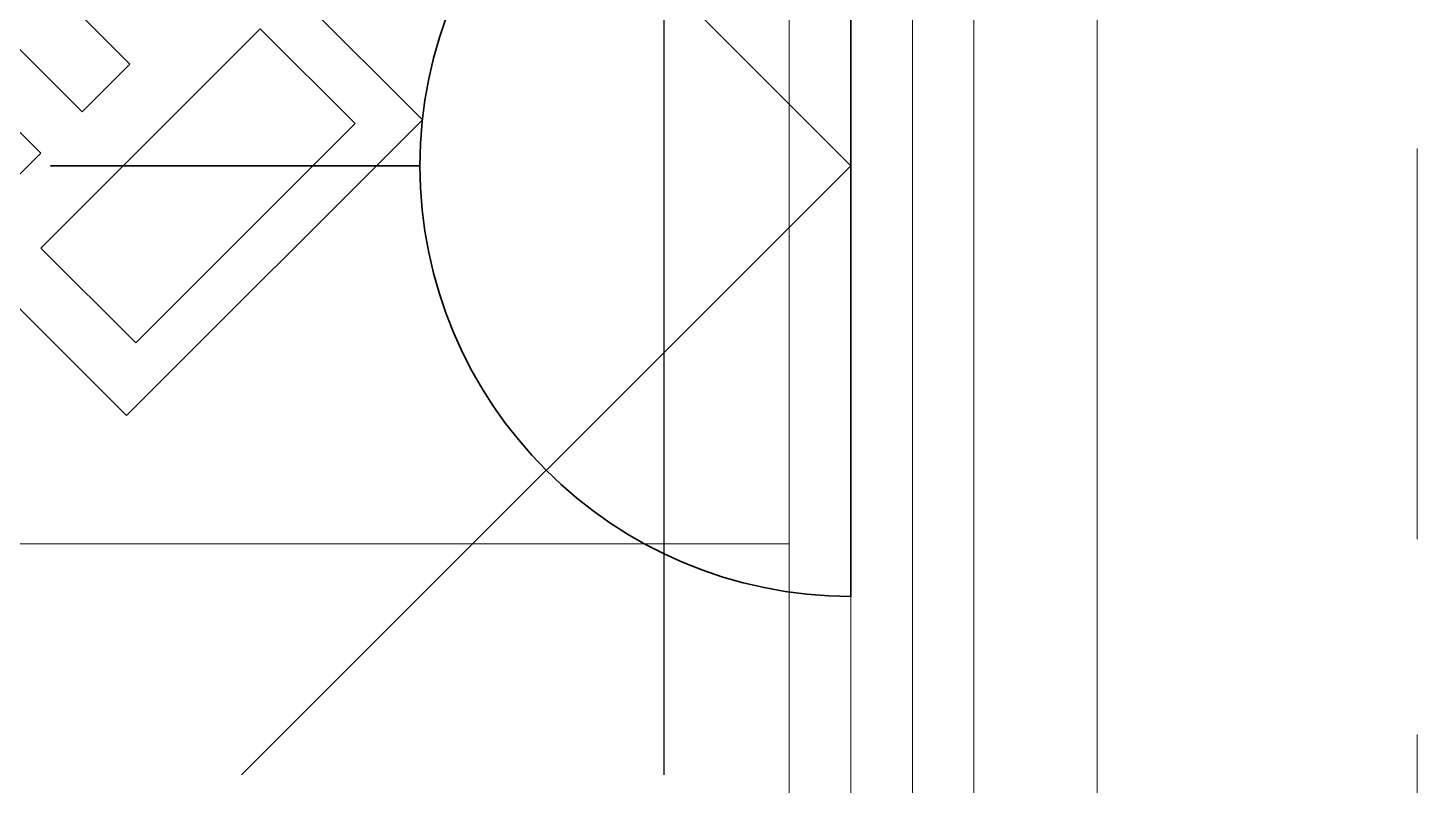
# Model space of a CAD drawing. Header units: inches. Extents: x -12418 to 57169, y -29325 to 19878.
# Drawn here: x 48484 to 49048, y 6329 to 6637 of the extents above; entities that cross this region are included whole.
import ezdxf
from ezdxf.enums import TextEntityAlignment as Align

# ---------------------------------------------------------------- set-up
doc = ezdxf.new("R2010")
doc.units = ezdxf.units.IN
doc.header["$LTSCALE"] = 25
doc.header["$MEASUREMENT"] = 0
doc.linetypes.add('00-Ground Floor$0$HIDDEN', pattern=[9.525, 6.35, -3.175])
doc.linetypes.add('DASHDOT', pattern=[25.4, 12.7, -6.35, 0, -6.35])
doc.layers.get('0').update_dxf_attribs({"color": 8})
doc.layers.get('Defpoints').update_dxf_attribs({"color": 8})
for name, color, linetype, lineweight in [('00-Ground Floor$0$Aluminum', 251, 'Continuous', 5), ('00-Ground Floor$0$LOADING', 253, 'Continuous', 5), ('00-Ground Floor$0$NEW Wall', 166, 'Continuous', 5), ('00-Ground Floor$0$Proj', 251, 'Continuous', 5), ('E-LITE-CLNG-CNDT', 6, 'DASHDOT', 35), ('E-LITE-EXIT-NUMB', 6, 'Continuous', 25), ('E-POWR-WALL @ 100', 4, 'Continuous', 35)]:
    doc.layers.add(name, color=color, linetype=linetype, lineweight=lineweight)
doc.styles.add('DC_Simplex', font='SIMPLEX.shx', dxfattribs={"width": 0.7})

# ---------------------------------------------------------------- blocks, each defined once
blk = doc.blocks.new('00-Ground Floor$0$ITCWLS1-P')
at = {"layer": '00-Ground Floor$0$LOADING'}
for p, q in [((-0.17, 0.45), (-0.17, 0)), ((0, 0.45), (0, 0)), ((-0.17, 0), (0, 0))]:
    blk.add_line(p, q, dxfattribs=at)
for points in [[(-0.1019, 0.19536), (-0.07466, 0.19536), (-0.07466, 0.09996), (-0.1019, 0.09996)], [(-0.03039, 0.19536), (-0.05082, 0.19536), (-0.05082, 0.09996), (-0.03039, 0.09996)], [(-0.14957, 0.0727), (-0.02358, 0.0727), (-0.02358, 0.01818), (-0.14957, 0.01818)]]:
    blk.add_lwpolyline(points, close=True, dxfattribs=at)
blk = doc.blocks.new('00-Ground Floor$0$GF21042A-P')
for p, q in [((1.4, 0), (1.4, 0.75)), ((0, 0), (1.4, 0))]:
    blk.add_line(p, q)
blk = doc.blocks.new('*X130')
at = {"color": 0}
for p, q in [((5, 3), (5, 3)), ((5, 3), (5, 3)), ((5, 3), (5, 3)), ((5, 3), (5, 3)), ((5, 3), (5, 3)), ((5, 3), (5, 3)), ((5, 3), (5, 3)), ((5, 3), (5, 3)), ((5, 3), (5, 3)), ((5, 3), (5, 3)), ((5, 3), (5, 3)), ((5, 3), (5, 3)), ((5, 3), (5, 3)), ((5, 3), (5, 3)), ((5, 3), (5, 3)), ((5, 3), (5, 3)), ((5, 3), (5, 3)), ((5, 3), (5, 3)), ((5, 3), (5, 3)), ((5, 3), (5, 3)), ((5, 3), (5, 3)), ((5, 3), (5, 3)), ((5, 3), (5, 3)), ((5, 3), (5, 3)), ((5, 3), (5, 3)), ((5, 3), (5, 3)), ((5, 3), (5, 3)), ((5, 3), (5, 3)), ((5, 3), (5, 3)), ((5, 3), (5, 3)), ((5, 3), (5, 3)), ((5, 3), (5, 3)), ((5, 3), (5, 3)), ((5, 3), (5, 3)), ((5, 3), (5, 3)), ((5, 3), (5, 3)), ((5, 3), (5, 3)), ((5, 3), (5, 3)), ((5, 3), (5, 3)), ((5, 3), (5, 3)), ((5, 3), (5, 3)), ((5, 3), (5, 3)), ((5, 3), (5, 3)), ((5, 3), (5, 3)), ((5, 3), (5, 3)), ((5, 3), (5, 3)), ((5, 3), (5, 3)), ((5, 3), (5, 3)), ((5, 3), (5, 3)), ((5, 3), (5, 3)), ((5, 3), (5, 3)), ((5, 3), (5, 3)), ((5, 3), (5, 3)), ((5, 3), (5, 3)), ((5, 3), (5, 3)), ((5, 3), (5, 3)), ((5, 3), (5, 3)), ((5, 3), (5, 3)), ((5, 3), (5, 3)), ((5, 3), (5, 3)), ((5, 3), (5, 3)), ((5, 3), (5, 3)), ((5, 3), (5, 3)), ((5, 3), (5, 3)), ((5, 3), (5, 3)), ((5, 3), (5, 3)), ((6, 3), (5, 3)), ((5, 3), (5, 3)), ((6, 3), (5, 3)), ((5, 3), (5, 3)), ((6, 3), (5, 3)), ((5, 3), (5, 3)), ((6, 3), (5, 3)), ((5, 3), (5, 3)), ((5, 3), (5, 3)), ((5, 3), (5, 3)), ((5, 3), (5, 3)), ((5, 3), (5, 3)), ((5, 3), (5, 3)), ((5, 3), (5, 3)), ((5, 3), (5, 3)), ((5, 3), (5, 3)), ((5, 3), (5, 3)), ((5, 3), (5, 3)), ((5, 3), (5, 3)), ((5, 3), (5, 3)), ((5, 3), (5, 3)), ((5, 3), (5, 3)), ((5, 3), (5, 3)), ((5, 3), (5, 3)), ((5, 3), (5, 3)), ((5, 3), (5, 3)), ((5, 3), (5, 3)), ((5, 3), (5, 3)), ((5, 3), (5, 3)), ((5, 3), (5, 3)), ((6, 3), (6, 3)), ((6, 3), (6, 3)), ((6, 3), (6, 3)), ((6, 3), (6, 3)), ((6, 3), (6, 3)), ((6, 3), (6, 3)), ((6, 3), (6, 3)), ((6, 3), (6, 3)), ((6, 3), (6, 3)), ((6, 3), (6, 3)), ((6, 3), (6, 3)), ((6, 3), (6, 3)), ((6, 3), (6, 3)), ((6, 3), (6, 3)), ((6, 3), (6, 3)), ((6, 3), (6, 3)), ((6, 3), (6, 3)), ((6, 3), (6, 3)), ((6, 3), (6, 3)), ((6, 3), (6, 3)), ((6, 3), (6, 3)), ((6, 3), (6, 3)), ((6, 3), (6, 3)), ((6, 3), (6, 3)), ((6, 3), (6, 3)), ((6, 3), (6, 3)), ((6, 3), (6, 3)), ((6, 3), (6, 3)), ((6, 3), (6, 3)), ((6, 3), (6, 3)), ((6, 3), (6, 3)), ((6, 3), (6, 3)), ((6, 3), (6, 3)), ((6, 3), (6, 3)), ((6, 3), (6, 3)), ((6, 3), (6, 3)), ((6, 3), (6, 3)), ((6, 3), (6, 3)), ((6, 3), (6, 3)), ((6, 3), (6, 3)), ((6, 3), (6, 3)), ((6, 3), (6, 3)), ((6, 3), (6, 3)), ((6, 3), (6, 3)), ((6, 3), (6, 3)), ((6, 3), (6, 3)), ((6, 3), (6, 3)), ((6, 3), (6, 3)), ((6, 3), (6, 3)), ((6, 3), (6, 3)), ((6, 3), (6, 3)), ((6, 3), (6, 3)), ((6, 3), (6, 3)), ((6, 3), (6, 3)), ((6, 3), (6, 3)), ((6, 3), (6, 3)), ((6, 3), (6, 3)), ((6, 3), (6, 3)), ((6, 3), (6, 3)), ((6, 3), (6, 3)), ((6, 3), (6, 3)), ((6, 3), (6, 3)), ((6, 3), (6, 3)), ((6, 3), (6, 3)), ((6, 3), (6, 3)), ((6, 3), (6, 3)), ((6, 3), (6, 3)), ((6, 3), (6, 3)), ((6, 3), (6, 3)), ((6, 3), (6, 3)), ((6, 3), (6, 3)), ((6, 3), (6, 3)), ((6, 3), (6, 3)), ((6, 3), (6, 3)), ((6, 3), (6, 3)), ((6, 3), (6, 3)), ((6, 3), (6, 3)), ((6, 3), (6, 3)), ((6, 3), (6, 3)), ((6, 3), (6, 3)), ((6, 3), (6, 3)), ((6, 3), (6, 3)), ((6, 3), (6, 3)), ((6, 3), (6, 3)), ((6, 3), (6, 3)), ((6, 3), (6, 3)), ((6, 3), (6, 3)), ((6, 3), (6, 3)), ((6, 3), (6, 3)), ((6, 3), (6, 3)), ((6, 3), (6, 3)), ((6, 3), (6, 3)), ((6, 3), (6, 3)), ((6, 3), (6, 3)), ((6, 3), (6, 3)), ((6, 3), (6, 3)), ((6, 3), (6, 3)), ((6, 3), (6, 3)), ((6, 3), (6, 3)), ((6, 3), (6, 3)), ((6, 3), (6, 3)), ((6, 3), (6, 3)), ((6, 3), (6, 3)), ((6, 3), (6, 3)), ((6, 3), (6, 3)), ((6, 3), (6, 3)), ((6, 3), (6, 3)), ((6, 3), (6, 3)), ((6, 3), (6, 3)), ((6, 3), (6, 3)), ((6, 3), (6, 3)), ((6, 3), (6, 3)), ((6, 3), (6, 3)), ((6, 3), (6, 3)), ((6, 3), (6, 3)), ((6, 3), (6, 3)), ((6, 3), (6, 3)), ((6, 3), (6, 3)), ((6, 3), (6, 3)), ((6, 3), (6, 3)), ((6, 3), (6, 3)), ((6, 3), (6, 3)), ((6, 3), (6, 3)), ((6, 3), (6, 3)), ((6, 3), (6, 3)), ((6, 3), (6, 3)), ((6, 3), (6, 3)), ((6, 3), (6, 3)), ((6, 3), (6, 3)), ((6, 3), (6, 3)), ((6, 3), (6, 3)), ((6, 3), (6, 3)), ((6, 3), (6, 3)), ((6, 3), (6, 3)), ((6, 3), (6, 3)), ((6, 3), (6, 3)), ((6, 3), (6, 3)), ((6, 3), (6, 3)), ((6, 3), (6, 3)), ((6, 3), (6, 3)), ((6, 3), (6, 3)), ((6, 3), (6, 3)), ((6, 3), (6, 3)), ((6, 3), (6, 3)), ((6, 3), (6, 3)), ((6, 3), (6, 3)), ((6, 3), (6, 3)), ((6, 3), (6, 3)), ((6, 3), (6, 3)), ((6, 3), (6, 3)), ((6, 3), (6, 3)), ((6, 3), (6, 3)), ((6, 3), (6, 3)), ((6, 3), (6, 3)), ((6, 3), (6, 3)), ((6, 3), (6, 3)), ((6, 3), (6, 3)), ((6, 3), (6, 3)), ((6, 3), (6, 3)), ((6, 3), (6, 3)), ((6, 3), (6, 3)), ((6, 3), (6, 3)), ((6, 3), (6, 3)), ((6, 3), (6, 3)), ((6, 3), (6, 3)), ((6, 3), (6, 3)), ((6, 3), (6, 3)), ((6, 3), (6, 3)), ((6, 3), (6, 3)), ((6, 3), (6, 3)), ((6, 3), (6, 3)), ((6, 3), (6, 3)), ((6, 3), (6, 3)), ((6, 3), (6, 3)), ((6, 3), (6, 3)), ((6, 3), (6, 3)), ((6, 3), (6, 3)), ((6, 3), (6, 3)), ((6, 3), (6, 3)), ((6, 3), (6, 3)), ((6, 3), (6, 3)), ((6, 3), (6, 3)), ((6, 3), (6, 3)), ((6, 3), (6, 3)), ((6, 3), (6, 3)), ((6, 3), (6, 3)), ((6, 3), (6, 3)), ((6, 3), (6, 3)), ((6, 3), (6, 3)), ((6, 3), (6, 3)), ((6, 3), (6, 3)), ((6, 3), (6, 3)), ((6, 3), (6, 3)), ((6, 3), (6, 3)), ((6, 3), (6, 3)), ((6, 3), (6, 3)), ((6, 3), (6, 3)), ((6, 3), (6, 3)), ((6, 3), (6, 3)), ((6, 3), (6, 3)), ((6, 3), (6, 3)), ((6, 3), (6, 3)), ((6, 3), (6, 3)), ((6, 3), (6, 3)), ((6, 3), (5, 3)), ((6, 3), (5, 3)), ((6, 3), (5, 3)), ((6, 3), (5, 3)), ((6, 3), (5, 3)), ((6, 3), (6, 3)), ((6, 3), (6, 3)), ((6, 3), (6, 3)), ((6, 3), (6, 3)), ((6, 3), (6, 3)), ((6, 3), (6, 3)), ((6, 3), (6, 3)), ((6, 3), (6, 3)), ((6, 3), (6, 3)), ((6, 3), (6, 3)), ((6, 3), (6, 3)), ((6, 3), (6, 3)), ((6, 3), (6, 3)), ((6, 3), (6, 3)), ((6, 3), (6, 3)), ((6, 3), (6, 3)), ((6, 3), (6, 3)), ((6, 3), (6, 3)), ((6, 3), (6, 3)), ((6, 3), (6, 3)), ((6, 3), (6, 3)), ((6, 3), (6, 3)), ((6, 3), (6, 3)), ((6, 3), (6, 3)), ((6, 3), (6, 3)), ((6, 3), (6, 3)), ((6, 3), (6, 3)), ((6, 3), (6, 3)), ((6, 3), (6, 3)), ((6, 3), (6, 3)), ((6, 3), (6, 3)), ((6, 3), (6, 3)), ((6, 3), (6, 3)), ((6, 3), (6, 3)), ((6, 3), (6, 3)), ((6, 3), (6, 3)), ((6, 3), (6, 3)), ((6, 3), (6, 3)), ((6, 3), (6, 3)), ((6, 3), (6, 3)), ((6, 3), (6, 3)), ((6, 3), (6, 3)), ((6, 3), (6, 3)), ((6, 3), (6, 3)), ((6, 3), (6, 3)), ((6, 3), (6, 3)), ((6, 3), (6, 3)), ((6, 3), (6, 3)), ((6, 3), (6, 3)), ((6, 3), (6, 3)), ((6, 3), (6, 3)), ((6, 3), (6, 3)), ((6, 3), (6, 3)), ((6, 3), (6, 3)), ((6, 3), (6, 3)), ((6, 3), (6, 3)), ((6, 3), (6, 3)), ((6, 3), (6, 3)), ((6, 3), (6, 3)), ((6, 3), (6, 3)), ((6, 3), (6, 3)), ((6, 3), (6, 3)), ((6, 3), (6, 3)), ((6, 3), (6, 3)), ((6, 3), (6, 3)), ((6, 3), (6, 3)), ((6, 3), (6, 3)), ((6, 3), (6, 3)), ((6, 3), (6, 3)), ((6, 3), (6, 3)), ((6, 3), (6, 3)), ((6, 3), (6, 3)), ((6, 3), (6, 3)), ((6, 3), (6, 3)), ((6, 3), (6, 3)), ((6, 3), (6, 3)), ((6, 3), (6, 3)), ((6, 3), (6, 3)), ((6, 3), (6, 3)), ((6, 3), (6, 3)), ((6, 3), (6, 3)), ((6, 3), (6, 3)), ((6, 3), (6, 3)), ((6, 3), (6, 3)), ((6, 3), (6, 3)), ((6, 3), (6, 3)), ((6, 3), (6, 3)), ((6, 3), (6, 3)), ((6, 3), (6, 3)), ((6, 3), (6, 3)), ((6, 3), (6, 3)), ((6, 3), (6, 3)), ((6, 3), (6, 3)), ((6, 3), (6, 3)), ((6, 3), (6, 3)), ((6, 3), (6, 3)), ((6, 3), (6, 3)), ((6, 3), (6, 3)), ((6, 3), (6, 3)), ((6, 3), (6, 3)), ((6, 3), (6, 3)), ((6, 3), (6, 3)), ((6, 3), (6, 3)), ((6, 3), (6, 3)), ((6, 3), (6, 3)), ((6, 3), (6, 3)), ((6, 3), (6, 3)), ((6, 3), (6, 3)), ((6, 3), (6, 3)), ((6, 3), (6, 3)), ((6, 3), (6, 3)), ((6, 3), (6, 3)), ((6, 3), (6, 3)), ((6, 3), (6, 3)), ((6, 3), (6, 3)), ((6, 3), (6, 3)), ((6, 3), (6, 3)), ((6, 3), (6, 3)), ((6, 3), (6, 3)), ((6, 3), (6, 3)), ((6, 3), (6, 3)), ((6, 3), (6, 3)), ((6, 3), (6, 3)), ((6, 3), (6, 3)), ((6, 3), (6, 3)), ((6, 3), (6, 3)), ((6, 3), (6, 3)), ((6, 3), (6, 3)), ((6, 3), (6, 3)), ((6, 3), (6, 3)), ((6, 3), (6, 3)), ((6, 3), (6, 3)), ((6, 3), (6, 3)), ((6, 3), (6, 3)), ((6, 3), (6, 3)), ((6, 3), (6, 3)), ((6, 3), (6, 3)), ((6, 3), (6, 3)), ((6, 3), (6, 3)), ((6, 3), (6, 3)), ((6, 3), (6, 3)), ((6, 3), (6, 3)), ((6, 3), (6, 3)), ((6, 3), (6, 3)), ((6, 3), (6, 3)), ((6, 3), (6, 3)), ((6, 3), (6, 3)), ((6, 3), (6, 3)), ((6, 3), (6, 3)), ((6, 3), (6, 3)), ((6, 3), (6, 3)), ((6, 3), (6, 3)), ((6, 3), (6, 3)), ((6, 3), (6, 3)), ((6, 3), (6, 3)), ((6, 3), (6, 3)), ((6, 3), (6, 3)), ((6, 3), (6, 3)), ((6, 3), (6, 3)), ((6, 3), (6, 3)), ((6, 3), (6, 3)), ((6, 3), (6, 3)), ((6, 3), (6, 3)), ((6, 3), (6, 3)), ((6, 3), (6, 3)), ((6, 3), (6, 3)), ((6, 3), (6, 3)), ((6, 3), (6, 3)), ((6, 3), (6, 3)), ((6, 3), (6, 3)), ((6, 3), (6, 3)), ((6, 3), (6, 3)), ((6, 3), (6, 3)), ((6, 3), (6, 3)), ((6, 3), (6, 3)), ((6, 3), (6, 3)), ((6, 3), (6, 3)), ((6, 3), (6, 3)), ((6, 3), (6, 3)), ((6, 3), (6, 3)), ((6, 3), (6, 3)), ((6, 3), (6, 3)), ((6, 3), (6, 3)), ((6, 3), (6, 3)), ((6, 3), (6, 3)), ((6, 3), (6, 3)), ((6, 3), (6, 3)), ((6, 3), (6, 3)), ((6, 3), (6, 3)), ((6, 3), (6, 3)), ((6, 3), (6, 3)), ((6, 3), (6, 3)), ((6, 3), (6, 3)), ((6, 3), (6, 3)), ((6, 3), (6, 3)), ((6, 3), (6, 3)), ((6, 3), (6, 3)), ((6, 3), (6, 3)), ((6, 3), (6, 3)), ((6, 3), (6, 3)), ((6, 3), (6, 3)), ((6, 3), (6, 3)), ((6, 3), (6, 3)), ((6, 3), (6, 3)), ((6, 3), (6, 3)), ((6, 3), (6, 3)), ((6, 3), (6, 3)), ((6, 3), (6, 3)), ((6, 3), (6, 3)), ((6, 3), (6, 3)), ((6, 3), (6, 3)), ((6, 3), (6, 3)), ((6, 3), (6, 3)), ((6, 3), (6, 3)), ((6, 3), (6, 3)), ((6, 3), (6, 3)), ((6, 3), (6, 3)), ((6, 3), (6, 3)), ((6, 3), (6, 3)), ((6, 3), (6, 3)), ((6, 3), (6, 3)), ((6, 3), (6, 3)), ((6, 3), (6, 3)), ((6, 3), (6, 3)), ((6, 3), (6, 3)), ((6, 3), (6, 3)), ((6, 3), (6, 3)), ((6, 3), (6, 3)), ((6, 3), (6, 3)), ((6, 3), (6, 3)), ((6, 3), (6, 3)), ((6, 3), (6, 3)), ((6, 3), (6, 3)), ((6, 3), (6, 3)), ((6, 3), (6, 3)), ((6, 3), (6, 3)), ((6, 3), (6, 3)), ((6, 3), (6, 3)), ((6, 3), (6, 3)), ((6, 3), (6, 3)), ((6, 3), (6, 3)), ((6, 3), (6, 3)), ((6, 3), (6, 3)), ((6, 3), (6, 3)), ((6, 3), (6, 3)), ((6, 3), (6, 3)), ((6, 3), (6, 3)), ((6, 3), (6, 3)), ((6, 3), (6, 3)), ((6, 3), (6, 3)), ((6, 3), (6, 3)), ((6, 3), (6, 3)), ((6, 3), (6, 3)), ((6, 3), (6, 3)), ((6, 3), (6, 3)), ((6, 3), (6, 3)), ((6, 3), (6, 3)), ((6, 3), (6, 3)), ((6, 3), (6, 3)), ((6, 3), (6, 3)), ((6, 3), (6, 3)), ((6, 3), (6, 3)), ((6, 3), (6, 3)), ((6, 3), (6, 3)), ((6, 3), (6, 3)), ((6, 3), (6, 3)), ((6, 3), (6, 3)), ((6, 3), (6, 3)), ((6, 3), (6, 3)), ((6, 3), (6, 3)), ((6, 3), (6, 3)), ((6, 3), (6, 3)), ((6, 3), (6, 3)), ((6, 3), (6, 3)), ((6, 3), (6, 3)), ((6, 3), (6, 3)), ((6, 3), (6, 3)), ((6, 3), (6, 3)), ((6, 3), (6, 3)), ((6, 3), (6, 3)), ((6, 3), (6, 3)), ((6, 3), (6, 3)), ((6, 3), (6, 3)), ((6, 3), (6, 3)), ((6, 3), (6, 3)), ((6, 3), (6, 3)), ((6, 3), (6, 3)), ((6, 3), (6, 3)), ((6, 3), (6, 3)), ((6, 3), (6, 3)), ((6, 3), (6, 3)), ((6, 3), (6, 3)), ((6, 3), (6, 3)), ((6, 3), (6, 3)), ((6, 3), (6, 3)), ((6, 3), (6, 3)), ((6, 3), (6, 3)), ((6, 3), (6, 3)), ((6, 3), (6, 3)), ((6, 3), (6, 3)), ((6, 3), (6, 3)), ((6, 3), (6, 3)), ((6, 3), (6, 3)), ((6, 3), (6, 3)), ((6, 3), (6, 3)), ((6, 3), (6, 3)), ((6, 3), (6, 3)), ((6, 3), (6, 3)), ((6, 3), (6, 3)), ((6, 3), (6, 3)), ((6, 3), (6, 3)), ((6, 3), (6, 3)), ((6, 3), (6, 3)), ((6, 3), (6, 3)), ((6, 3), (6, 3)), ((6, 3), (6, 3)), ((6, 3), (6, 3))]:
    blk.add_line(p, q, dxfattribs=at)
blk = doc.blocks.new('*X131')
at = {"color": 0}
for p, q in [((13, 1), (13, 1)), ((13, 1), (13, 1)), ((13, 1), (13, 1)), ((13, 1), (13, 1)), ((13, 1), (13, 1)), ((13, 1), (13, 1)), ((13, 1), (13, 1)), ((13, 1), (13, 1)), ((13, 1), (13, 1)), ((13, 1), (13, 1)), ((13, 1), (13, 1)), ((13, 1), (13, 1)), ((13, 1), (13, 1)), ((13, 1), (13, 1)), ((13, 1), (13, 1)), ((13, 1), (14, 1)), ((13, 1), (14, 1)), ((13, 1), (14, 1)), ((13, 1), (13, 1)), ((13, 1), (13, 1)), ((13, 1), (13, 1)), ((13, 1), (13, 1)), ((13, 1), (13, 1)), ((13, 1), (13, 1)), ((13, 1), (13, 1)), ((13, 1), (13, 1)), ((13, 1), (13, 1)), ((13, 1), (13, 1)), ((13, 1), (13, 1)), ((13, 1), (13, 1)), ((13, 1), (13, 1)), ((13, 1), (13, 1)), ((13, 1), (13, 1)), ((13, 1), (13, 1)), ((13, 1), (13, 1)), ((13, 1), (13, 1)), ((13, 1), (13, 1)), ((13, 1), (13, 1)), ((13, 1), (13, 1)), ((13, 1), (13, 1)), ((13, 1), (13, 1)), ((13, 1), (13, 1)), ((13, 1), (13, 1)), ((13, 1), (13, 1)), ((13, 1), (13, 1)), ((13, 1), (13, 1)), ((13, 1), (13, 1)), ((13, 1), (13, 1)), ((13, 1), (13, 1)), ((13, 1), (13, 1)), ((13, 1), (13, 1)), ((13, 1), (13, 1)), ((13, 1), (13, 1)), ((13, 1), (13, 1)), ((13, 1), (13, 1)), ((13, 1), (13, 1)), ((13, 1), (13, 1)), ((13, 1), (13, 1)), ((13, 1), (13, 1)), ((13, 1), (13, 1)), ((13, 1), (13, 1)), ((13, 1), (13, 1)), ((13, 1), (13, 1)), ((13, 1), (13, 1)), ((13, 1), (13, 1)), ((13, 1), (13, 1)), ((13, 1), (13, 1)), ((13, 1), (13, 1)), ((13, 1), (13, 1)), ((13, 1), (13, 1)), ((13, 1), (13, 1)), ((13, 1), (13, 1)), ((13, 1), (13, 1)), ((13, 1), (13, 1)), ((13, 1), (13, 1)), ((13, 1), (13, 1)), ((13, 1), (13, 1)), ((13, 1), (13, 1)), ((13, 1), (13, 1)), ((13, 1), (13, 1)), ((13, 1), (13, 1)), ((13, 1), (13, 1)), ((13, 1), (13, 1)), ((13, 1), (13, 1)), ((13, 1), (13, 1)), ((13, 1), (13, 1)), ((13, 1), (13, 1)), ((13, 1), (13, 1)), ((13, 1), (13, 1)), ((13, 1), (13, 1)), ((13, 1), (13, 1)), ((13, 1), (13, 1)), ((13, 1), (13, 1)), ((13, 1), (13, 1)), ((13, 1), (13, 1)), ((13, 1), (13, 1)), ((13, 1), (13, 1)), ((13, 1), (13, 1)), ((13, 1), (13, 1)), ((13, 1), (13, 1)), ((13, 1), (13, 1)), ((13, 1), (13, 1)), ((13, 1), (13, 1)), ((13, 1), (13, 1)), ((13, 1), (13, 1)), ((13, 1), (13, 1)), ((13, 1), (13, 1)), ((13, 1), (13, 1)), ((13, 1), (13, 1)), ((13, 1), (13, 1)), ((13, 1), (13, 1)), ((13, 1), (13, 1)), ((13, 1), (13, 1)), ((13, 1), (13, 1)), ((13, 1), (13, 1)), ((13, 1), (13, 1)), ((13, 1), (13, 1)), ((13, 1), (13, 1)), ((13, 1), (13, 1)), ((13, 1), (13, 1)), ((13, 1), (13, 1)), ((13, 1), (13, 1)), ((13, 1), (13, 1)), ((13, 1), (14, 1)), ((13, 0), (13, 0)), ((13, 0), (13, 0)), ((13, 0), (13, 0)), ((13, 0), (13, 0)), ((13, 0), (13, 0)), ((13, 0), (13, 0)), ((13, 0), (13, 0)), ((13, 0), (13, 0)), ((13, 0), (13, 0)), ((13, 0), (13, 0)), ((13, 0), (13, 0)), ((13, 0), (13, 0)), ((13, 0), (13, 0)), ((13, 0), (13, 0)), ((13, 0), (13, 0)), ((13, 0), (13, 0)), ((13, 0), (13, 0)), ((13, 0), (13, 0)), ((13, 0), (13, 0)), ((13, 0), (13, 0)), ((13, 0), (13, 0)), ((13, 0), (13, 0)), ((13, 0), (13, 0)), ((13, 0), (13, 0)), ((13, 0), (13, 0)), ((13, 0), (13, 0)), ((13, 0), (13, 0)), ((13, 0), (13, 0)), ((13, 0), (13, 0)), ((13, 0), (13, 0)), ((13, 0), (13, 0)), ((13, 0), (13, 0)), ((13, 0), (13, 0)), ((13, 0), (13, 0)), ((13, 0), (13, 0)), ((13, 0), (13, 0)), ((13, 0), (13, 0)), ((13, 0), (13, 0)), ((13, 0), (13, 0)), ((13, 0), (13, 0)), ((13, 0), (13, 0)), ((13, 0), (13, 0)), ((13, 0), (13, 0)), ((13, 0), (13, 0)), ((13, 0), (13, 0)), ((13, 0), (13, 0)), ((13, 0), (13, 0)), ((13, 0), (13, 0)), ((13, 0), (14, 0)), ((13, 0), (14, 0)), ((13, 0), (13, 0)), ((13, 0), (14, 0)), ((14, 1), (14, 1)), ((14, 1), (14, 1)), ((14, 1), (14, 1)), ((14, 1), (14, 1)), ((14, 1), (14, 1)), ((14, 1), (14, 1)), ((14, 1), (14, 1)), ((14, 1), (14, 1)), ((14, 1), (14, 1)), ((14, 1), (14, 1)), ((14, 1), (14, 1)), ((14, 1), (14, 1)), ((14, 1), (14, 1)), ((14, 1), (14, 1)), ((14, 1), (14, 1)), ((14, 1), (14, 1)), ((14, 1), (14, 1)), ((14, 1), (14, 1)), ((14, 1), (14, 1)), ((14, 1), (14, 1)), ((14, 1), (14, 1)), ((14, 1), (14, 1)), ((14, 1), (14, 1)), ((14, 1), (14, 1)), ((14, 1), (14, 1)), ((14, 1), (14, 1)), ((14, 1), (14, 1)), ((14, 1), (14, 1)), ((14, 1), (14, 1)), ((14, 1), (14, 1)), ((14, 1), (14, 1)), ((14, 1), (14, 1)), ((14, 1), (14, 1)), ((14, 1), (14, 1)), ((14, 1), (14, 1)), ((14, 1), (14, 1)), ((14, 1), (14, 1)), ((14, 1), (14, 1)), ((14, 1), (14, 1)), ((14, 1), (14, 1)), ((14, 1), (14, 1)), ((14, 1), (14, 1)), ((14, 1), (14, 1)), ((14, 1), (14, 1)), ((14, 1), (14, 1)), ((14, 1), (14, 1)), ((14, 1), (14, 1)), ((14, 1), (14, 1)), ((14, 1), (14, 1)), ((14, 1), (14, 1)), ((14, 1), (14, 1)), ((14, 1), (14, 1)), ((14, 1), (14, 1)), ((14, 1), (14, 1)), ((14, 1), (14, 1)), ((14, 1), (14, 1)), ((14, 1), (14, 1)), ((14, 1), (14, 1)), ((14, 1), (14, 1)), ((14, 1), (14, 1)), ((14, 1), (14, 1)), ((14, 1), (14, 1)), ((14, 1), (14, 1)), ((14, 1), (14, 1)), ((14, 1), (14, 1)), ((14, 1), (14, 1)), ((14, 1), (14, 1)), ((14, 1), (14, 1)), ((14, 1), (14, 1)), ((14, 1), (14, 1)), ((14, 1), (14, 1)), ((14, 1), (14, 1)), ((14, 1), (14, 1)), ((14, 1), (14, 1)), ((14, 1), (14, 1)), ((14, 1), (14, 1)), ((14, 1), (14, 1)), ((14, 1), (14, 1)), ((14, 1), (14, 1)), ((14, 1), (14, 1)), ((14, 1), (14, 1)), ((14, 1), (14, 1)), ((14, 1), (14, 1)), ((14, 1), (14, 1)), ((14, 1), (14, 1)), ((14, 1), (14, 1)), ((14, 1), (14, 1)), ((14, 1), (14, 1)), ((14, 1), (14, 1)), ((14, 1), (14, 1)), ((14, 1), (14, 1)), ((14, 1), (14, 1)), ((14, 1), (14, 1)), ((14, 1), (14, 1)), ((14, 0), (14, 0)), ((14, 0), (14, 0)), ((14, 0), (14, 0)), ((14, 0), (14, 0)), ((14, 0), (14, 0)), ((14, 0), (14, 0)), ((14, 0), (14, 0)), ((14, 0), (14, 0)), ((14, 0), (14, 0)), ((14, 0), (14, 0)), ((14, 0), (14, 0)), ((14, 0), (14, 0)), ((14, 0), (14, 0)), ((14, 0), (14, 0)), ((14, 0), (14, 0)), ((14, 0), (14, 0)), ((14, 0), (14, 0)), ((14, 0), (14, 0)), ((14, 0), (14, 0)), ((14, 0), (14, 0)), ((14, 0), (14, 0)), ((14, 0), (14, 0)), ((14, 0), (14, 0)), ((14, 0), (14, 0)), ((14, 0), (14, 0)), ((14, 0), (14, 0)), ((14, 0), (14, 0)), ((14, 0), (14, 0)), ((14, 0), (14, 0)), ((14, 0), (14, 0)), ((14, 0), (14, 0)), ((14, 0), (14, 0)), ((14, 0), (14, 0)), ((14, 0), (14, 0)), ((14, 0), (14, 0)), ((14, 0), (14, 0)), ((14, 0), (14, 0)), ((14, 0), (14, 0)), ((14, 0), (14, 0)), ((14, 0), (14, 0)), ((14, 0), (14, 0)), ((14, 0), (14, 0)), ((14, 0), (14, 0)), ((14, 0), (14, 0)), ((14, 0), (14, 0)), ((14, 0), (14, 0)), ((14, 0), (14, 0)), ((14, 0), (14, 0)), ((13, 0), (13, 0)), ((13, 0), (14, 0)), ((13, 0), (13, 0)), ((13, 0), (14, 0)), ((13, 0), (13, 0)), ((13, 0), (14, 0)), ((13, 0), (13, 0)), ((13, 0), (13, 0)), ((13, 0), (13, 0)), ((13, 0), (13, 0)), ((13, 0), (14, 0)), ((13, 0), (13, 0)), ((13, 0), (14, 0)), ((13, 0), (13, 0)), ((13, 0), (14, 0)), ((13, 0), (13, 0)), ((13, 0), (14, 0)), ((13, 0), (13, 0)), ((13, 0), (14, 0)), ((13, 0), (13, 0)), ((13, 0), (14, 0)), ((13, 0), (13, 0)), ((13, 0), (14, 0)), ((13, 0), (13, 0)), ((13, 0), (13, 0)), ((13, 0), (13, 0)), ((13, 0), (14, 0)), ((13, 0), (13, 0)), ((13, 0), (14, 0)), ((13, 0), (13, 0)), ((13, 0), (14, 0)), ((13, 0), (13, 0)), ((13, 0), (14, 0)), ((13, 0), (13, 0)), ((13, 0), (13, 0)), ((13, 0), (13, 0)), ((13, 0), (13, 0)), ((13, 0), (13, 0)), ((13, 0), (13, 0)), ((13, 0), (13, 0)), ((13, 0), (13, 0)), ((13, 0), (13, 0)), ((13, 0), (13, 0)), ((13, 0), (13, 0)), ((13, 0), (13, 0)), ((13, 0), (13, 0)), ((13, 0), (13, 0)), ((13, 0), (13, 0)), ((13, 0), (13, 0)), ((13, 0), (13, 0)), ((13, 0), (13, 0)), ((13, 0), (13, 0)), ((13, 0), (13, 0)), ((13, 0), (13, 0)), ((13, 0), (13, 0)), ((13, 0), (13, 0)), ((13, 0), (13, 0)), ((13, 0), (13, 0)), ((13, 0), (13, 0)), ((13, 0), (13, 0)), ((13, 0), (13, 0)), ((13, 0), (13, 0)), ((13, 0), (13, 0)), ((13, 0), (13, 0)), ((13, -1), (13, -1)), ((13, -1), (13, -1)), ((13, -1), (13, -1)), ((13, -1), (13, -1)), ((13, -1), (13, -1)), ((13, -1), (14, -1)), ((13, -1), (13, -1)), ((14, 0), (14, 0)), ((14, 0), (14, 0)), ((14, 0), (14, 0)), ((14, 0), (14, 0)), ((14, 0), (14, 0)), ((14, 0), (14, 0)), ((14, 0), (14, 0)), ((14, 0), (14, 0)), ((14, 0), (14, 0)), ((14, 0), (14, 0)), ((14, 0), (14, 0)), ((14, 0), (14, 0)), ((14, 0), (14, 0)), ((14, 0), (14, 0)), ((14, 0), (14, 0)), ((13, 0), (14, 0)), ((14, 0), (14, 0)), ((14, 0), (14, 0)), ((14, 0), (14, 0)), ((14, 0), (14, 0)), ((14, 0), (14, 0)), ((14, 0), (14, 0)), ((14, 0), (14, 0)), ((14, 0), (14, 0)), ((14, 0), (14, 0)), ((14, 0), (14, 0)), ((14, 0), (14, 0)), ((14, 0), (14, 0)), ((14, 0), (14, 0)), ((14, 0), (14, 0)), ((14, 0), (14, 0)), ((14, 0), (14, 0)), ((14, 0), (14, 0)), ((14, 0), (14, 0)), ((14, 0), (14, 0)), ((14, 0), (14, 0)), ((14, 0), (14, 0)), ((14, 0), (14, 0)), ((14, 0), (14, 0)), ((14, 0), (14, 0)), ((14, 0), (14, 0)), ((14, 0), (14, 0)), ((14, 0), (14, 0)), ((14, 0), (14, 0)), ((14, 0), (14, 0)), ((14, 0), (14, 0)), ((14, 0), (14, 0)), ((14, 0), (14, 0)), ((14, 0), (14, 0)), ((14, 0), (14, 0)), ((14, -1), (14, -1)), ((14, -1), (14, -1)), ((14, -1), (14, -1)), ((14, -1), (14, -1)), ((14, -1), (14, -1))]:
    blk.add_line(p, q, dxfattribs=at)
blk = doc.blocks.new('00-Ground Floor$0$GF21046-P')
for p, q in [((0.4, 0.45), (-0.4, 0.45)), ((0.4, 0), (0.4, 0.45))]:
    blk.add_line(p, q)
for points in [[(0.4, 0.45), (0.4, 0.45), (0.4, 0.45), (0.4, 0.45), (0.4, 0.45), (0.4, 0.45), (0.4, 0.45), (0.4, 0.45), (0.4, 0.45), (0.4, 0.45), (0.4, 0.45), (0.4, 0.45), (0.4, 0.45), (0.4, 0.45), (0.4, 0.45), (0.4, 0.45), (0.4, 0.45), (0.4, 0.45), (0.4, 0.45), (0.4, 0.45), (0.4, 0.45), (0.4, 0.45), (0.4, 0.45), (0.4, 0.45), (0.4, 0.45), (0.4, 0.45), (0.4, 0.45), (0.4, 0.45), (0.4, 0.45), (0.4, 0.45), (0.4, 0.45), (0.4, 0.45), (0.4, 0.45), (0.4, 0.45), (0.4, 0.45), (0.4, 0.45), (0.4, 0.45), (0.4, 0.45), (0.4, 0.45), (0.4, 0.45), (0.4, 0.45), (0.4, 0.45), (0.4, 0.45), (0.4, 0.45), (0.4, 0.45), (0.4, 0.45), (0.4, 0.45), (0.4, 0.45), (0.4, 0.45), (0.4, 0.45), (0.4, 0.45), (0.4, 0.45), (0.4, 0.45), (0.4, 0.45), (0.4, 0.45), (0.4, 0.45), (0.4, 0.45), (0.4, 0.45), (0.4, 0.45), (0.4, 0.45), (0.4, 0.45), (0.4, 0.45), (0.4, 0.45), (0.4, 0.45), (0.4, 0.45), (0.4, 0.45), (0.4, 0.45), (0.4, 0.45), (0.4, 0.45), (0.4, 0.45), (0.4, 0.45), (0.4, 0.45), (0.4, 0.45), (0.4, 0.45), (0.4, 0.45), (0.4, 0.45), (0.4, 0.45), (0.4, 0.45), (0.4, 0.45), (0.4, 0.45), (0.4, 0.45), (0.4, 0.45), (0.4, 0.45), (0.4, 0.45), (0.4, 0.45), (0.4, 0.45), (0.4, 0.45), (0.4, 0.45), (0.4, 0.45), (0.4, 0.45), (0.4, 0.45), (0.4, 0.45), (0.4, 0.45), (0.4, 0.45), (0.4, 0.45), (0.4, 0.45), (0.4, 0.45), (0.4, 0.45), (0.4, 0.45), (0.4, 0.45), (0.4, 0.45), (0.4, 0.45), (0.4, 0.45), (0.4, 0.45), (0.4, 0.45), (0.4, 0.45), (0.4, 0.45), (0.4, 0.45), (0.4, 0.45), (0.4, 0.45), (0.4, 0.45), (0.4, 0.45), (0.4, 0.45), (0.4, 0.45), (0.4, 0.45), (0.4, 0.45), (0.4, 0.45), (0.4, 0.45), (0.4, 0.45), (0.4, 0.45), (0.4, 0.45), (0.4, 0.45), (0.4, 0.45), (0.4, 0.45), (0.4, 0.45), (0.4, 0.45), (0.4, 0.45), (0.4, 0.45), (0.4, 0.45), (0.4, 0.45), (0.4, 0.45), (0.4, 0.45), (0.4, 0.45), (0.4, 0.45), (0.4, 0.45), (0.4, 0.45), (0.4, 0.45), (0.4, 0.45), (0.4, 0.45), (0.4, 0.45), (0.4, 0.45), (0.4, 0.45), (0.4, 0.45), (0.4, 0.45), (0.4, 0.45), (0.4, 0.45), (0.4, 0.45), (0.4, 0.45), (0.4, 0.45), (0.4, 0.45), (0.4, 0.45), (0.4, 0.45), (0.4, 0.45), (0.4, 0.45), (0.4, 0.45), (0.4, 0.45), (0.4, 0.45), (0.4, 0.45), (0.4, 0.45), (0.4, 0.45), (0.4, 0.45), (0.4, 0.45), (0.4, 0.45), (0.4, 0.45), (0.4, 0.45), (0.4, 0.45), (0.4, 0.45), (0.4, 0.45), (0.4, 0.45), (0.4, 0.45), (0.4, 0.45), (0.4, 0.45), (0.4, 0.45), (0.4, 0.45), (0.4, 0.45), (0.4, 0.45), (0.4, 0.45), (0.4, 0.45), (0.4, 0.45), (0.4, 0.45), (0.4, 0.45), (0.4, 0.45), (0.4, 0.45), (0.4, 0.45), (0.4, 0.45), (0.4, 0.45), (0.4, 0.45), (0.4, 0.45), (0.4, 0.45), (0.4, 0.45), (0.4, 0.45), (0.4, 0.45), (0.4, 0.45), (0.4, 0.45), (0.4, 0.45), (0.4, 0.45), (0.4, 0.45), (0.4, 0.45), (0.4, 0.45), (0.4, 0.45), (0.4, 0.45), (0.4, 0.45), (0.4, 0.45), (0.4, 0.45), (0.4, 0.45), (0.4, 0.45), (0.4, 0.45), (0.4, 0.45), (0.4, 0.45), (0.4, 0.45), (0.4, 0.45), (0.4, 0.45), (0.4, 0.45), (0.4, 0.45), (0.4, 0.45), (0.4, 0.45), (0.4, 0.45), (0.4, 0.45), (0.4, 0.45)], [(0.4, 0.45), (0.4, 0.45), (0.4, 0.45), (0.4, 0.45), (0.4, 0.45), (0.4, 0.45), (0.4, 0.45), (0.4, 0.45), (0.4, 0.45), (0.4, 0.45), (0.4, 0.45), (0.4, 0.45), (0.4, 0.45), (0.4, 0.45), (0.4, 0.45), (0.4, 0.45), (0.4, 0.45), (0.4, 0.45), (0.4, 0.45), (0.4, 0.45), (0.4, 0.45), (0.4, 0.45), (0.4, 0.45), (0.4, 0.45), (0.4, 0.45), (0.4, 0.45), (0.4, 0.45), (0.4, 0.45), (0.4, 0.45), (0.4, 0.45), (0.4, 0.45), (0.4, 0.45), (0.4, 0.45), (0.4, 0.45), (0.4, 0.45), (0.4, 0.45), (0.4, 0.45), (0.4, 0.45), (0.4, 0.45), (0.4, 0.45), (0.4, 0.45), (0.4, 0.45), (0.4, 0.45), (0.4, 0.45), (0.4, 0.45), (0.4, 0.45), (0.4, 0.45), (0.4, 0.45), (0.4, 0.45), (0.4, 0.45), (0.4, 0.45), (0.4, 0.45), (0.4, 0.45), (0.4, 0.45), (0.4, 0.45), (0.4, 0.45), (0.4, 0.45), (0.4, 0.45), (0.4, 0.45), (0.4, 0.45), (0.4, 0.45), (0.4, 0.45), (0.4, 0.45), (0.4, 0.45), (0.4, 0.45), (0.4, 0.45), (0.4, 0.45), (0.4, 0.45), (0.4, 0.45), (0.4, 0.45), (0.4, 0.45), (0.4, 0.45), (0.4, 0.45), (0.4, 0.45), (0.4, 0.45), (0.4, 0.45), (0.4, 0.45), (0.4, 0.45), (0.4, 0.45), (0.4, 0.45), (0.4, 0.45), (0.4, 0.45), (0.4, 0.45), (0.4, 0.45), (0.4, 0.45), (0.4, 0.45), (0.4, 0.45), (0.4, 0.45), (0.4, 0.45), (0.4, 0.45), (0.4, 0.45), (0.4, 0.45), (0.4, 0.45), (0.4, 0.45), (0.4, 0.45), (0.4, 0.45), (0.4, 0.45), (0.4, 0.45), (0.4, 0.45), (0.4, 0.45), (0.4, 0.45), (0.4, 0.45), (0.4, 0.45), (0.4, 0.45), (0.4, 0.45), (0.4, 0.45), (0.4, 0.45), (0.4, 0.45), (0.4, 0.45), (0.4, 0.45), (0.4, 0.45), (0.4, 0.45), (0.4, 0.45), (0.4, 0.45), (0.4, 0.45), (0.4, 0.45), (0.4, 0.45), (0.4, 0.45), (0.4, 0.45), (0.4, 0.45), (0.4, 0.45), (0.4, 0.45), (0.4, 0.45), (0.4, 0.45), (0.4, 0.45), (0.4, 0.45), (0.4, 0.45), (0.4, 0.45), (0.4, 0.45), (0.4, 0.45), (0.4, 0.45), (0.4, 0.45), (0.4, 0.45), (0.4, 0.45), (0.4, 0.45), (0.4, 0.45), (0.4, 0.45), (0.4, 0.45), (0.4, 0.45), (0.4, 0.45), (0.4, 0.45), (0.4, 0.45), (0.4, 0.45), (0.4, 0.45), (0.4, 0.45), (0.4, 0.45), (0.4, 0.45), (0.4, 0.45), (0.4, 0.45), (0.4, 0.45), (0.4, 0.45), (0.4, 0.45), (0.4, 0.45), (0.4, 0.45), (0.4, 0.45), (0.4, 0.45), (0.4, 0.45), (0.4, 0.45), (0.4, 0.45), (0.4, 0.45), (0.4, 0.45), (0.4, 0.45), (0.4, 0.45), (0.4, 0.45), (0.4, 0.45), (0.4, 0.45), (0.4, 0.45), (0.4, 0.45), (0.4, 0.45), (0.4, 0.45), (0.4, 0.45), (0.4, 0.45), (0.4, 0.45), (0.4, 0.45), (0.4, 0.45), (0.4, 0.45), (0.4, 0.45), (0.4, 0.45), (0.4, 0.45), (0.4, 0.45), (0.4, 0.45), (0.4, 0.45), (0.4, 0.45), (0.4, 0.45), (0.4, 0.45), (0.4, 0.45), (0.4, 0.45), (0.4, 0.45), (0.4, 0.45), (0.4, 0.45), (0.4, 0.45), (0.4, 0.45), (0.4, 0.45), (0.4, 0.45), (0.4, 0.45), (0.4, 0.45), (0.4, 0.45), (0.4, 0.45), (0.4, 0.45), (0.4, 0.45), (0.4, 0.45), (0.4, 0.45), (0.4, 0.45), (0.4, 0.45), (0.4, 0.45), (0.4, 0.45), (0.4, 0.45), (0.4, 0.45), (0.4, 0.45), (0.4, 0.45), (0.4, 0.45), (0.4, 0.45), (0.4, 0.45), (0.4, 0.45)], [(0.4, 0.45), (0.4, 0.45), (0.4, 0.45), (0.4, 0.45), (0.4, 0.45), (0.4, 0.45), (0.4, 0.45), (0.4, 0.45), (0.4, 0.45), (0.4, 0.45), (0.4, 0.45), (0.4, 0.45), (0.4, 0.45), (0.4, 0.45), (0.4, 0.45), (0.4, 0.45), (0.4, 0.45), (0.4, 0.45), (0.4, 0.45), (0.4, 0.45), (0.4, 0.45), (0.4, 0.45), (0.4, 0.45), (0.4, 0.45), (0.4, 0.45), (0.4, 0.45), (0.4, 0.45), (0.4, 0.45), (0.4, 0.45), (0.4, 0.45), (0.4, 0.45), (0.4, 0.45), (0.4, 0.45), (0.4, 0.45), (0.4, 0.45), (0.4, 0.45), (0.4, 0.45), (0.4, 0.45), (0.4, 0.45), (0.4, 0.45), (0.4, 0.45), (0.4, 0.45), (0.4, 0.45), (0.4, 0.45), (0.4, 0.45), (0.4, 0.45), (0.4, 0.45), (0.4, 0.45), (0.4, 0.45), (0.4, 0.45), (0.4, 0.45), (0.4, 0.45), (0.4, 0.45), (0.4, 0.45), (0.4, 0.45), (0.4, 0.45), (0.4, 0.45), (0.4, 0.45), (0.4, 0.45), (0.4, 0.45), (0.4, 0.45), (0.4, 0.45), (0.4, 0.45), (0.4, 0.45), (0.4, 0.45), (0.4, 0.45), (0.4, 0.45), (0.4, 0.45), (0.4, 0.45), (0.4, 0.45), (0.4, 0.45), (0.4, 0.45), (0.4, 0.45), (0.4, 0.45), (0.4, 0.45), (0.4, 0.45), (0.4, 0.45), (0.4, 0.45), (0.4, 0.45), (0.4, 0.45), (0.4, 0.45), (0.4, 0.45), (0.4, 0.45), (0.4, 0.45), (0.4, 0.45), (0.4, 0.45), (0.4, 0.45), (0.4, 0.45), (0.4, 0.45), (0.4, 0.45), (0.4, 0.45), (0.4, 0.45), (0.4, 0.45), (0.4, 0.45), (0.4, 0.45), (0.4, 0.45), (0.4, 0.45), (0.4, 0.45), (0.4, 0.45), (0.4, 0.45), (0.4, 0.45), (0.4, 0.45), (0.4, 0.45), (0.4, 0.45), (0.4, 0.45), (0.4, 0.45), (0.4, 0.45), (0.4, 0.45), (0.4, 0.45), (0.4, 0.45), (0.4, 0.45), (0.4, 0.45), (0.4, 0.45), (0.4, 0.45), (0.4, 0.45), (0.4, 0.45), (0.4, 0.45), (0.4, 0.45), (0.4, 0.45), (0.4, 0.45), (0.4, 0.45), (0.4, 0.45), (0.4, 0.45), (0.4, 0.45), (0.4, 0.45), (0.4, 0.45), (0.4, 0.45), (0.4, 0.45), (0.4, 0.45), (0.4, 0.45), (0.4, 0.45), (0.4, 0.45), (0.4, 0.45), (0.4, 0.45), (0.4, 0.45), (0.4, 0.45), (0.4, 0.45), (0.4, 0.45), (0.4, 0.45), (0.4, 0.45), (0.4, 0.45), (0.4, 0.45), (0.4, 0.45), (0.4, 0.45), (0.4, 0.45), (0.4, 0.45), (0.4, 0.45), (0.4, 0.45), (0.4, 0.45), (0.4, 0.45), (0.4, 0.45), (0.4, 0.45), (0.4, 0.45), (0.4, 0.45), (0.4, 0.45), (0.4, 0.45), (0.4, 0.45), (0.4, 0.45), (0.4, 0.45), (0.4, 0.45), (0.4, 0.45), (0.4, 0.45), (0.4, 0.45), (0.4, 0.45), (0.4, 0.45), (0.4, 0.45), (0.4, 0.45), (0.4, 0.45), (0.4, 0.45), (0.4, 0.45), (0.4, 0.45), (0.4, 0.45), (0.4, 0.45), (0.4, 0.45), (0.4, 0.45), (0.4, 0.45), (0.4, 0.45), (0.4, 0.45), (0.4, 0.45), (0.4, 0.45), (0.4, 0.45), (0.4, 0.45), (0.4, 0.45), (0.4, 0.45), (0.4, 0.45), (0.4, 0.45), (0.4, 0.45), (0.4, 0.45), (0.4, 0.45), (0.4, 0.45), (0.4, 0.45), (0.4, 0.45), (0.4, 0.45), (0.4, 0.45), (0.4, 0.45), (0.4, 0.45), (0.4, 0.45), (0.4, 0.45), (0.4, 0.45), (0.4, 0.45), (0.4, 0.45), (0.4, 0.45), (0.4, 0.45), (0.4, 0.45), (0.4, 0.45), (0.4, 0.45), (0.4, 0.45), (0.4, 0.45), (0.4, 0.45), (0.4, 0.45), (0.4, 0.45), (0.4, 0.45), (0.4, 0.45), (0.4, 0.45), (0.4, 0.45), (0.4, 0.45), (0.4, 0.45), (0.4, 0.45), (0.4, 0.45), (0.4, 0.45), (0.4, 0.45), (0.4, 0.45), (0.4, 0.45), (0.4, 0.45), (0.4, 0.45), (0.4, 0.45), (0.4, 0.45), (0.4, 0.45), (0.4, 0.45), (0.4, 0.45), (0.4, 0.45), (0.4, 0.45), (0.4, 0.45), (0.4, 0.45), (0.4, 0.45), (0.4, 0.45), (0.4, 0.45), (0.4, 0.45), (0.4, 0.45), (0.4, 0.45), (0.4, 0.45), (0.4, 0.45), (0.4, 0.45), (0.4, 0.45), (0.4, 0.45), (0.4, 0.45), (0.4, 0.45), (0.4, 0.45), (0.4, 0.45), (0.4, 0.45), (0.4, 0.45), (0.4, 0.45), (0.4, 0.45), (0.4, 0.45), (0.4, 0.45), (0.4, 0.45), (0.4, 0.45), (0.4, 0.45), (0.4, 0.45), (0.4, 0.45), (0.4, 0.45), (0.4, 0.45), (0.4, 0.45), (0.4, 0.45), (0.4, 0.45), (0.4, 0.45), (0.4, 0.45), (0.4, 0.45), (0.4, 0.45), (0.4, 0.45), (0.4, 0.45), (0.4, 0.45), (0.4, 0.45), (0.4, 0.45), (0.4, 0.45), (0.4, 0.45), (0.4, 0.45)]]:
    blk.add_lwpolyline(points, close=True)
at = {"layer": '00-Ground Floor$0$NEW Wall', "color": 8, "linetype": 'Continuous'}
for points in [[(0.4, 0.45), (0.4, 0.45), (0.4, 0.45), (0.4, 0.45), (0.4, 0.45), (0.4, 0.45), (0.4, 0.45), (0.4, 0.45), (0.4, 0.45)], [(0.4, 0.45), (0.4, 0.45), (0.4, 0.45), (0.4, 0.45), (0.4, 0.45), (0.4, 0.45), (0.4, 0.45), (0.4, 0.45), (0.4, 0.45), (0.4, 0.45)], [(0.4, 0.45), (0.4, 0.45), (0.4, 0.45), (0.4, 0.45), (0.4, 0.45), (0.4, 0.45), (0.4, 0.45), (0.4, 0.45), (0.4, 0.45), (0.4, 0.45), (0.4, 0.45), (0.4, 0.45), (0.4, 0.45), (0.4, 0.45), (0.4, 0.45), (0.4, 0.45), (0.4, 0.45), (0.4, 0.45)], [(0.4, 0.45), (0.4, 0.45), (0.4, 0.45), (0.4, 0.45), (0.4, 0.45), (0.4, 0.45), (0.4, 0.45)], [(0.4, 0.45), (0.4, 0.45), (0.4, 0.45), (0.4, 0.45), (0.4, 0.45), (0.4, 0.45), (0.4, 0.45), (0.4, 0.45)], [(0.4, 0.45), (0.4, 0.45), (0.4, 0.45), (0.4, 0.45), (0.4, 0.45), (0.4, 0.45), (0.4, 0.45), (0.4, 0.45), (0.4, 0.45), (0.4, 0.45), (0.4, 0.45), (0.4, 0.45)], [(0.4, 0.45), (0.4, 0.45), (0.4, 0.45), (0.4, 0.45), (0.4, 0.45), (0.4, 0.45), (0.4, 0.45), (0.4, 0.45), (0.4, 0.45), (0.4, 0.45)], [(0.4, 0.45), (0.4, 0.45), (0.4, 0.45), (0.4, 0.45), (0.4, 0.45), (0.4, 0.45), (0.4, 0.45), (0.4, 0.45), (0.4, 0.45), (0.4, 0.45), (0.4, 0.45), (0.4, 0.45), (0.4, 0.45), (0.4, 0.45), (0.4, 0.45)], [(0.4, 0.45), (0.4, 0.45), (0.4, 0.45), (0.4, 0.45), (0.4, 0.45), (0.4, 0.45), (0.4, 0.45), (0.4, 0.45), (0.4, 0.45), (0.4, 0.45)], [(0.4, 0.45), (0.4, 0.45), (0.4, 0.45), (0.4, 0.45), (0.4, 0.45), (0.4, 0.45), (0.4, 0.45), (0.4, 0.45), (0.4, 0.45), (0.4, 0.45)], [(0.4, 0.45), (0.4, 0.45), (0.4, 0.45), (0.4, 0.45), (0.4, 0.45), (0.4, 0.45), (0.4, 0.45), (0.4, 0.45), (0.4, 0.45), (0.4, 0.45), (0.4, 0.45), (0.4, 0.45), (0.4, 0.45), (0.4, 0.45), (0.4, 0.45), (0.4, 0.45), (0.4, 0.45), (0.4, 0.45), (0.4, 0.45), (0.4, 0.45), (0.4, 0.45), (0.4, 0.45), (0.4, 0.45), (0.4, 0.45), (0.4, 0.45), (0.4, 0.45), (0.4, 0.45), (0.4, 0.45), (0.4, 0.45), (0.4, 0.45), (0.4, 0.45), (0.4, 0.45), (0.4, 0.45), (0.4, 0.45), (0.4, 0.45), (0.4, 0.45), (0.4, 0.45), (0.4, 0.45), (0.4, 0.45), (0.4, 0.45), (0.4, 0.45), (0.4, 0.45), (0.4, 0.45), (0.4, 0.45), (0.4, 0.45), (0.4, 0.45), (0.4, 0.45), (0.4, 0.45), (0.4, 0.45), (0.4, 0.45), (0.4, 0.45), (0.4, 0.45), (0.4, 0.45), (0.4, 0.45), (0.4, 0.45), (0.4, 0.45), (0.4, 0.45), (0.4, 0.45), (0.4, 0.45), (0.4, 0.45), (0.4, 0.45), (0.4, 0.45), (0.4, 0.45), (0.4, 0.45), (0.4, 0.45), (0.4, 0.45), (0.4, 0.45), (0.4, 0.45), (0.4, 0.45), (0.4, 0.45), (0.4, 0.45), (0.4, 0.45), (0.4, 0.45), (0.4, 0.45), (0.4, 0.45), (0.4, 0.45), (0.4, 0.45), (0.4, 0.45), (0.4, 0.45), (0.4, 0.45), (0.4, 0.45), (0.4, 0.45), (0.4, 0.45), (0.4, 0.45), (0.4, 0.45), (0.4, 0.45), (0.4, 0.45), (0.4, 0.45), (0.4, 0.45), (0.4, 0.45), (0.4, 0.45), (0.4, 0.45), (0.4, 0.45), (0.4, 0.45), (0.4, 0.45), (0.4, 0.45), (0.4, 0.45), (0.4, 0.45), (0.4, 0.45), (0.4, 0.45), (0.4, 0.45), (0.4, 0.45), (0.4, 0.45), (0.4, 0.45), (0.4, 0.45), (0.4, 0.45), (0.4, 0.45), (0.4, 0.45), (0.4, 0.45), (0.4, 0.45), (0.4, 0.45)], [(0.4, 0.45), (0.4, 0.45), (0.4, 0.45), (0.4, 0.45), (0.4, 0.45), (0.4, 0.45), (0.4, 0.45)], [(0.4, 0.45), (0.4, 0.45), (0.4, 0.45), (0.4, 0.45), (0.4, 0.45), (0.4, 0.45), (0.4, 0.45), (0.4, 0.45), (0.4, 0.45), (0.4, 0.45), (0.4, 0.45), (0.4, 0.45), (0.4, 0.45), (0.4, 0.45), (0.4, 0.45), (0.4, 0.45), (0.4, 0.45), (0.4, 0.45), (0.4, 0.45), (0.4, 0.45), (0.4, 0.45), (0.4, 0.45), (0.4, 0.45), (0.4, 0.45), (0.4, 0.45), (0.4, 0.45), (0.4, 0.45), (0.4, 0.45), (0.4, 0.45), (0.4, 0.45), (0.4, 0.45), (0.4, 0.45), (0.4, 0.45), (0.4, 0.45), (0.4, 0.45), (0.4, 0.45), (0.4, 0.45), (0.4, 0.45), (0.4, 0.45), (0.4, 0.45), (0.4, 0.45), (0.4, 0.45), (0.4, 0.45), (0.4, 0.45), (0.4, 0.45), (0.4, 0.45), (0.4, 0.45), (0.4, 0.45), (0.4, 0.45), (0.4, 0.45), (0.4, 0.45), (0.4, 0.45), (0.4, 0.45), (0.4, 0.45), (0.4, 0.45), (0.4, 0.45), (0.4, 0.45), (0.4, 0.45), (0.4, 0.45), (0.4, 0.45), (0.4, 0.45), (0.4, 0.45), (0.4, 0.45), (0.4, 0.45), (0.4, 0.45), (0.4, 0.45), (0.4, 0.45), (0.4, 0.45), (0.4, 0.45), (0.4, 0.45), (0.4, 0.45), (0.4, 0.45), (0.4, 0.45), (0.4, 0.45), (0.4, 0.45), (0.4, 0.45), (0.4, 0.45), (0.4, 0.45), (0.4, 0.45), (0.4, 0.45), (0.4, 0.45), (0.4, 0.45), (0.4, 0.45), (0.4, 0.45), (0.4, 0.45), (0.4, 0.45), (0.4, 0.45), (0.4, 0.45), (0.4, 0.45)], [(0.4, 0.45), (0.4, 0.45), (0.4, 0.45), (0.4, 0.45), (0.4, 0.45), (0.4, 0.45), (0.4, 0.45), (0.4, 0.45), (0.4, 0.45), (0.4, 0.45), (0.4, 0.45), (0.4, 0.45), (0.4, 0.45), (0.4, 0.45), (0.4, 0.45), (0.4, 0.45), (0.4, 0.45)]]:
    blk.add_lwpolyline(points, dxfattribs=at)
at = {"layer": '00-Ground Floor$0$NEW Wall', "color": 7, "linetype": 'Continuous'}
blk.add_lwpolyline([(0.4, 0.45), (0.4, 0.45), (0.4, 0.45), (0.4, 0.45), (0.4, 0.45), (0.4, 0.45), (0.4, 0.45), (0.4, 0.45), (0.4, 0.45), (0.4, 0.45), (0.4, 0.45), (0.4, 0.45), (0.4, 0.45), (0.4, 0.45), (0.4, 0.45), (0.4, 0.45), (0.4, 0.45), (0.4, 0.45), (0.4, 0.45), (0.4, 0.45), (0.4, 0.45), (0.4, 0.45), (0.4, 0.45), (0.4, 0.45), (0.4, 0.45), (0.4, 0.45), (0.4, 0.45), (0.4, 0.45), (0.4, 0.45), (0.4, 0.45), (0.4, 0.45), (0.4, 0.45), (0.4, 0.45), (0.4, 0.45), (0.4, 0.45), (0.4, 0.45), (0.4, 0.45), (0.4, 0.45), (0.4, 0.45), (0.4, 0.45), (0.4, 0.45), (0.4, 0.45), (0.4, 0.45), (0.4, 0.45), (0.4, 0.45), (0.4, 0.45), (0.4, 0.45), (0.4, 0.45), (0.4, 0.45), (0.4, 0.45), (0.4, 0.45), (0.4, 0.45), (0.4, 0.45), (0.4, 0.45)], dxfattribs=at)
at = {"color": 1, "xscale": 8.59375e-11, "yscale": 8.59375e-11, "zscale": 8.59375e-11}
blk.add_blockref('*X130', (0.4, 0.45), dxfattribs=at)
at = {"color": 8, "xscale": 5.5e-11, "yscale": 5.5e-11, "zscale": 5.5e-11}
blk.add_blockref('*X131', (0.4, 0.45), dxfattribs=at)
blk = doc.blocks.new('00-Ground Floor')
at = {"layer": '00-Ground Floor$0$Aluminum'}
for p, q in [((48817.93, 5802.57, 0), (48817.93, 7302.57, 0)), ((48917.93, 5802.57, 0), (48917.93, 7302.57, 0)), ((48867.93, 5827.57, 0), (48867.93, 7277.57, 0)), ((48842.93, 7227.57, 0), (48842.93, 5877.57, 0))]:
    blk.add_line(p, q, dxfattribs=at)
at = {"layer": '00-Ground Floor$0$Proj', "linetype": '00-Ground Floor$0$HIDDEN'}
blk.add_line((49047.93, 7302.57, 0), (49047.93, 5802.57, 0), dxfattribs=at)
at = {"layer": '00-Ground Floor$0$LOADING', "yscale": 1000, "zscale": 1000}
for name, p, xscale, rotation in [('00-Ground Floor$0$GF21042A-P', (47392.93, 6427.57, 0), 1000, 359.9999999991881), ('00-Ground Floor$0$ITCWLS1-P', (48523.69, 6479.65, 0.01), -1000, 44.99999999923502), ('00-Ground Floor$0$GF21046-P', (48342.93, 6027.57, 0), -1000, 270)]:
    blk.add_blockref(name, p, dxfattribs=dict(at, xscale=xscale, rotation=rotation))
blk = doc.blocks.new('*U47')
blk.add_line((0, 1.75), (0, 3.25))
blk.add_lwpolyline([(1.75, 0, 1), (-1.75, 0)], format="xyb", close=True)
at = {"layer": 'Defpoints'}
for p, q in [((-2.4749, 2.4749), (0, 0)), ((2.4749, 2.4749), (0, 0)), ((-2.4749, 0.7582), (2.4749, 0.7582))]:
    blk.add_line(p, q, dxfattribs=at)
at = {"layer": 'E-LITE-EXIT-NUMB', "style": 'DC_Simplex', "width": 0.7, "flags": 8}
blk.add_attdef('TYPE', text='', height=2, rotation=360, dxfattribs=at).set_placement((-2.682, 5.2383), align=Align.RIGHT)
blk.add_attdef('CIRCUIT', (2.682, 5.2383), '', height=2, rotation=360, dxfattribs=at)

msp = doc.modelspace()

# ---------------------------------------------------------------- block references
at = {"layer": 'E-LITE-CLNG-CNDT'}
msp.add_blockref('00-Ground Floor', (0, 0), dxfattribs=at)
at = {"layer": 'E-POWR-WALL @ 100', "xscale": 100, "yscale": 100, "zscale": 100, "rotation": 90.00000000000001}
msp.add_blockref('*U47', (48817.93, 6581.19, 0), dxfattribs=at)

doc.saveas('drawing.dxf')
